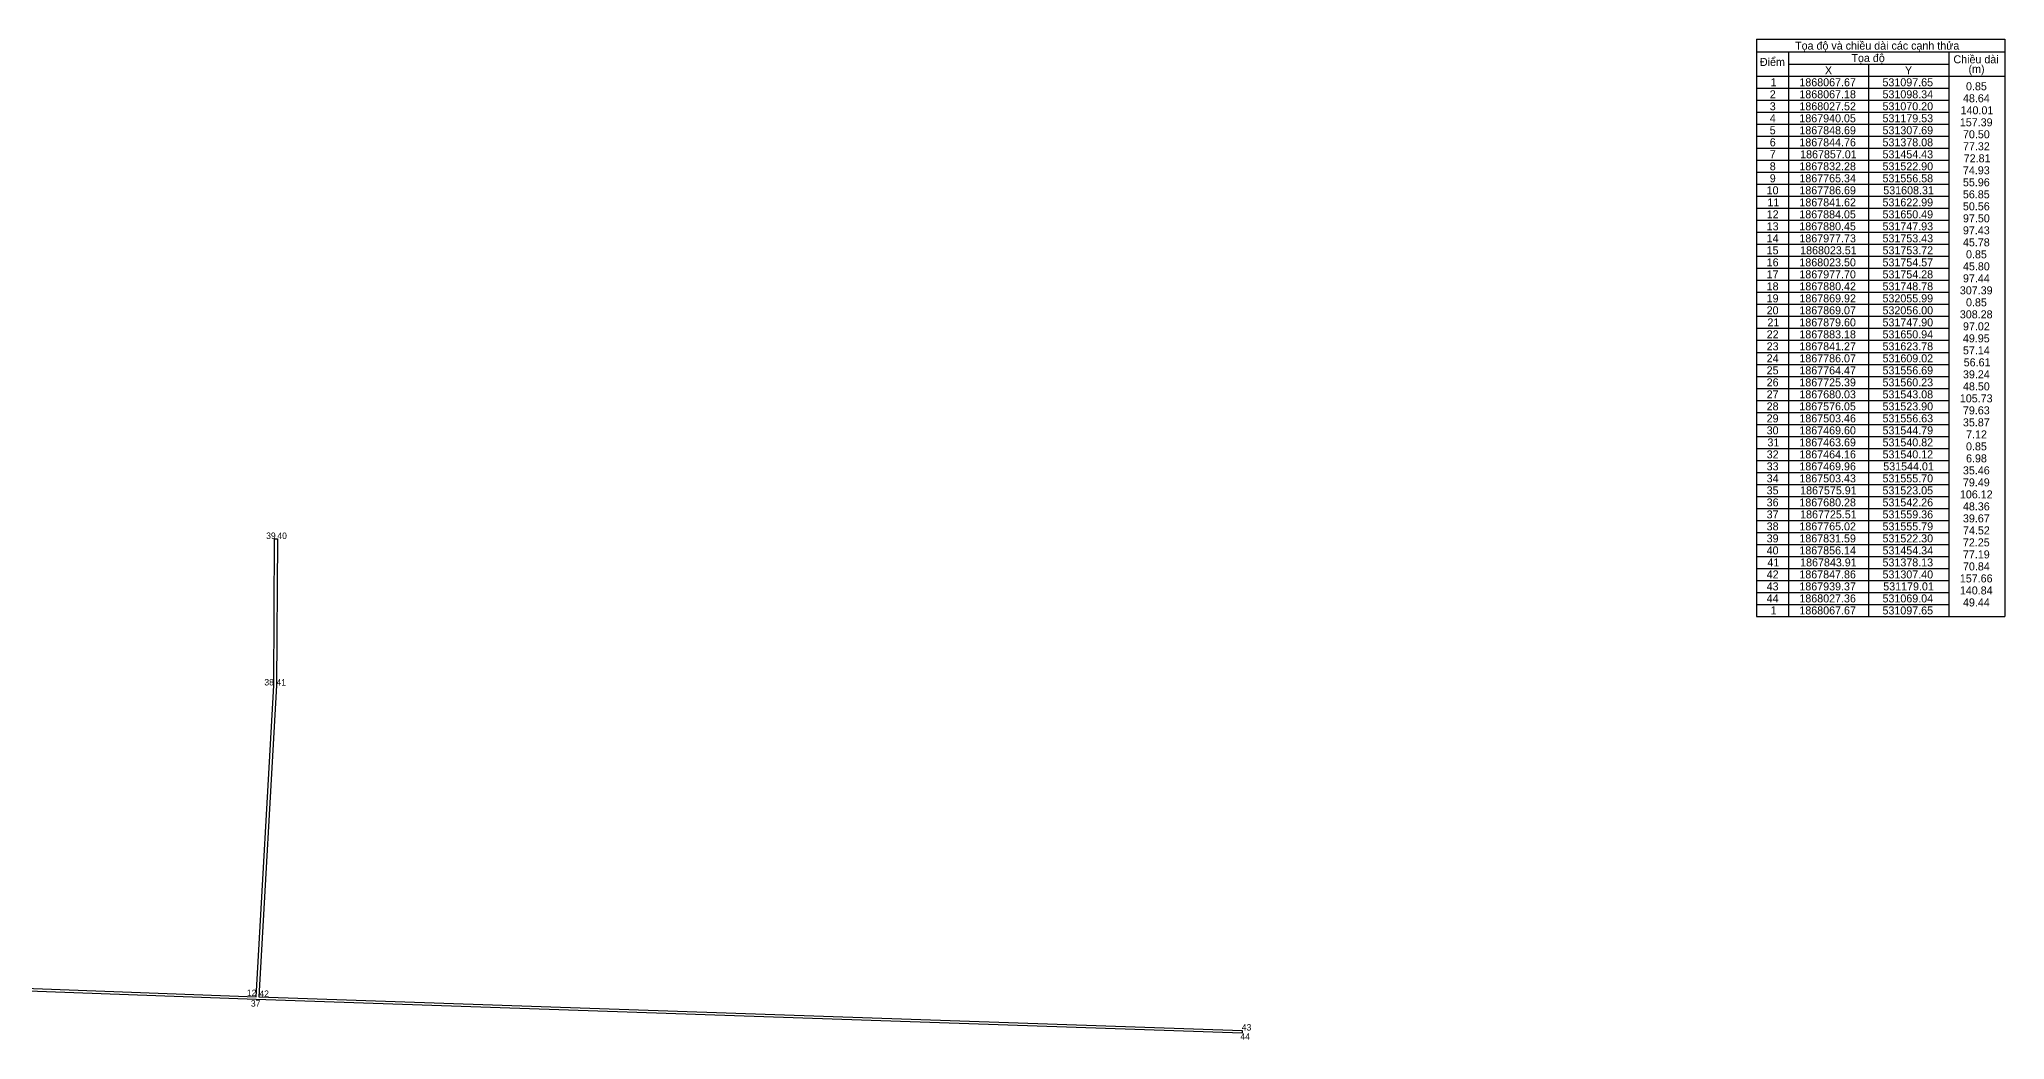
# Model space of a CAD drawing. Extents: x 531066 to 532294, y 1867462 to 1868180.
# Drawn here: x 531680 to 532294, y 1867867 to 1868180 of the extents above; entities that cross this region are included whole.
import ezdxf

# ---------------------------------------------------------------- set-up
doc = ezdxf.new("R2010")
doc.units = 0
for name, color, linetype in [('Level 12', 7, 'Continuous'), ('Level 30', 7, 'Continuous'), ('Level 63', 7, 'Continuous'), ('Level 7', 7, 'Continuous')]:
    doc.layers.add(name, color=color, linetype=linetype)

msp = doc.modelspace()

# ---------------------------------------------------------------- linework, layer by layer
at = {"layer": 'Level 30'}
for points in [[(531753.43, 1867977.73), (531753.71, 1868023.51), (531754.56, 1868023.5), (531754.28, 1867977.7)], [(531650.49, 1867884.05), (531747.93, 1867880.45), (531753.43, 1867977.73)], [(531754.28, 1867977.7), (531748.78, 1867880.42), (532055.99, 1867869.92), (532055.99, 1867869.07), (531747.9, 1867879.6), (531650.94, 1867883.18)]]:
    msp.add_lwpolyline(points, dxfattribs=at)
at = {"layer": 'Level 63'}
for p, q in [((532216.67, 1868179.6), (532294.17, 1868179.6)), ((532216.67, 1868179.6), (532216.67, 1867999.3)), ((532294.17, 1868179.6), (532294.17, 1867999.3)), ((532216.67, 1868175.65), (532294.17, 1868175.65)), ((532226.67, 1868175.65), (532226.67, 1867999.3)), ((532226.67, 1868171.8), (532276.67, 1868171.8)), ((532251.67, 1868171.8), (532251.67, 1867999.3)), ((532276.67, 1868175.65), (532276.67, 1867999.3)), ((532216.67, 1868168.05), (532294.17, 1868168.05)), ((532216.67, 1868164.3), (532276.67, 1868164.3)), ((532216.67, 1868160.55), (532276.67, 1868160.55)), ((532216.67, 1868156.8), (532276.67, 1868156.8)), ((532216.67, 1868153.05), (532276.67, 1868153.05)), ((532216.67, 1868149.3), (532276.67, 1868149.3)), ((532216.67, 1868145.55), (532276.67, 1868145.55)), ((532216.67, 1868141.8), (532276.67, 1868141.8)), ((532216.67, 1868138.05), (532276.67, 1868138.05)), ((532216.67, 1868134.3), (532276.67, 1868134.3)), ((532216.67, 1868130.55), (532276.67, 1868130.55)), ((532216.67, 1868126.8), (532276.67, 1868126.8)), ((532216.67, 1868123.05), (532276.67, 1868123.05)), ((532216.67, 1868119.3), (532276.67, 1868119.3)), ((532216.67, 1868115.55), (532276.67, 1868115.55)), ((532216.67, 1868111.8), (532276.67, 1868111.8)), ((532216.67, 1868108.05), (532276.67, 1868108.05)), ((532216.67, 1868104.3), (532276.67, 1868104.3)), ((532216.67, 1868100.55), (532276.67, 1868100.55)), ((532216.67, 1868096.8), (532276.67, 1868096.8)), ((532216.67, 1868093.05), (532276.67, 1868093.05)), ((532216.67, 1868089.3), (532276.67, 1868089.3)), ((532216.67, 1868085.55), (532276.67, 1868085.55)), ((532216.67, 1868081.8), (532276.67, 1868081.8)), ((532216.67, 1868078.05), (532276.67, 1868078.05)), ((532216.67, 1868074.3), (532276.67, 1868074.3)), ((532216.67, 1868070.55), (532276.67, 1868070.55)), ((532216.67, 1868066.8), (532276.67, 1868066.8)), ((532216.67, 1868063.05), (532276.67, 1868063.05)), ((532216.67, 1868059.3), (532276.67, 1868059.3)), ((532216.67, 1868055.55), (532276.67, 1868055.55)), ((532216.67, 1868051.8), (532276.67, 1868051.8)), ((532216.67, 1868048.05), (532276.67, 1868048.05)), ((532216.67, 1868044.3), (532276.67, 1868044.3)), ((532216.67, 1868040.55), (532276.67, 1868040.55)), ((532216.67, 1868036.8), (532276.67, 1868036.8)), ((532216.67, 1868033.05), (532276.67, 1868033.05)), ((532216.67, 1868029.3), (532276.67, 1868029.3)), ((532216.67, 1868025.55), (532276.67, 1868025.55)), ((532216.67, 1868021.8), (532276.67, 1868021.8)), ((532216.67, 1868018.05), (532276.67, 1868018.05)), ((532216.67, 1868014.3), (532276.67, 1868014.3)), ((532216.67, 1868010.55), (532276.67, 1868010.55)), ((532216.67, 1868006.8), (532276.67, 1868006.8)), ((532216.67, 1868003.05), (532276.67, 1868003.05)), ((532216.67, 1867999.3), (532294.17, 1867999.3))]:
    msp.add_line(p, q, dxfattribs=at)
at = {"layer": 'Level 7'}
for p, q in [((531753.71, 1868023.51), (531753.71, 1868023.51)), ((531754.56, 1868023.5), (531754.56, 1868023.5)), ((531753.43, 1867977.73), (531753.43, 1867977.73)), ((531754.28, 1867977.7), (531754.28, 1867977.7)), ((531747.9, 1867879.6), (531747.9, 1867879.6)), ((531747.93, 1867880.45), (531747.93, 1867880.45)), ((531748.78, 1867880.42), (531748.78, 1867880.42)), ((532055.99, 1867869.92), (532055.99, 1867869.92)), ((532055.99, 1867869.07), (532055.99, 1867869.07))]:
    msp.add_line(p, q, dxfattribs=at)

# ---------------------------------------------------------------- texts
at = {"layer": 'Level 12'}
for s, p in [('39', (531751.06, 1868023.51)), ('40', (531754.56, 1868023.5)), ('38', (531750.5, 1867977.73)), ('41', (531754.28, 1867977.7)), ('12', (531745.03, 1867880.71)), ('42', (531748.95, 1867880.42)), ('37', (531746.29, 1867877.4)), ('44', (532055.43, 1867867.06)), ('43', (532055.84, 1867869.92))]:
    msp.add_text(s, height=2, dxfattribs=at).set_placement(p)
at = {"layer": 'Level 63'}
for s, p in [('Tọa độ và chiều dài các cạnh thửa', (532228.7, 1868176.37)), ('Điểm', (532217.71, 1868171.27)), ('X', (532238.02, 1868168.67)), ('Tọa độ', (532246.3, 1868172.52)), ('Y', (532263.02, 1868168.67)), ('Chiều dài', (532278.16, 1868172.1)), ('(m)', (532282.87, 1868169.09)), ('2', (532220.79, 1868161.17)), ('1', (532221.02, 1868164.92)), ('1868067.67', (532230.03, 1868164.92)), ('1868067.18', (532230.03, 1868161.17)), ('531097.65', (532255.99, 1868164.92)), ('531098.34', (532256, 1868161.17)), ('0.85', (532282.09, 1868163.67)), ('3', (532220.78, 1868157.42)), ('1868027.52', (532230.04, 1868157.42)), ('531070.20', (532256, 1868157.42)), ('140.01', (532280.4, 1868156.17)), ('48.64', (532281.14, 1868159.92)), ('4', (532220.79, 1868153.67)), ('5', (532220.77, 1868149.92)), ('1867940.05', (532230.02, 1868153.67)), ('1867848.69', (532230.03, 1868149.92)), ('531179.53', (532256, 1868153.67)), ('531307.69', (532256, 1868149.92)), ('157.39', (532280.16, 1868152.42)), ('6', (532220.78, 1868146.17)), ('1867844.76', (532230.03, 1868146.17)), ('531378.08', (532256, 1868146.17)), ('70.50', (532281.14, 1868148.67)), ('77.32', (532281.15, 1868144.92)), ('8', (532220.78, 1868138.67)), ('7', (532220.78, 1868142.42)), ('1867832.28', (532230.03, 1868138.67)), ('1867857.01', (532230.27, 1868142.42)), ('531454.43', (532256, 1868142.42)), ('531522.90', (532256, 1868138.67)), ('74.93', (532281.13, 1868137.42)), ('72.81', (532281.37, 1868141.17)), ('10', (532219.81, 1868131.17)), ('9', (532220.78, 1868134.92)), ('1867786.69', (532230.03, 1868131.17)), ('1867765.34', (532230.03, 1868134.92)), ('531556.58', (532256, 1868134.92)), ('531608.31', (532256.24, 1868131.17)), ('55.96', (532281.13, 1868133.67)), ('11', (532220.05, 1868127.42)), ('1867841.62', (532230.04, 1868127.42)), ('531622.99', (532256, 1868127.42)), ('56.85', (532281.12, 1868129.92)), ('50.56', (532281.13, 1868126.17)), ('13', (532219.81, 1868119.92)), ('12', (532219.82, 1868123.67)), ('1867884.05', (532230.02, 1868123.67)), ('1867880.45', (532230.02, 1868119.92)), ('531650.49', (532256, 1868123.67)), ('531747.93', (532256, 1868119.92)), ('97.50', (532281.14, 1868122.42)), ('97.43', (532281.13, 1868118.67)), ('15', (532219.8, 1868112.42)), ('14', (532219.81, 1868116.17)), ('1867977.73', (532230.03, 1868116.17)), ('1868023.51', (532230.27, 1868112.42)), ('531753.43', (532256, 1868116.17)), ('531753.72', (532256.01, 1868112.42)), ('45.78', (532281.13, 1868114.92)), ('16', (532219.81, 1868108.67)), ('1868023.50', (532230.03, 1868108.67)), ('531754.57', (532256, 1868108.67)), ('45.80', (532281.14, 1868107.42)), ('0.85', (532282.09, 1868111.17)), ('17', (532219.81, 1868104.92)), ('18', (532219.81, 1868101.17)), ('1867977.70', (532230.03, 1868104.92)), ('1867880.42', (532230.04, 1868101.17)), ('531754.28', (532256, 1868104.92)), ('531748.78', (532256, 1868101.17)), ('307.39', (532280.16, 1868099.92)), ('97.44', (532281.14, 1868103.67)), ('20', (532219.81, 1868093.67)), ('19', (532219.81, 1868097.42)), ('1867869.07', (532230.03, 1868093.67)), ('1867869.92', (532230.04, 1868097.42)), ('532055.99', (532256, 1868097.42)), ('532056.00', (532256, 1868093.67)), ('0.85', (532282.09, 1868096.17)), ('21', (532220.05, 1868089.92)), ('1867879.60', (532230.03, 1868089.92)), ('531747.90', (532256, 1868089.92)), ('308.28', (532280.16, 1868092.42)), ('97.02', (532281.15, 1868088.67)), ('23', (532219.81, 1868082.42)), ('22', (532219.82, 1868086.17)), ('1867883.18', (532230.03, 1868086.17)), ('1867841.27', (532230.03, 1868082.42)), ('531623.78', (532256, 1868082.42)), ('531650.94', (532256, 1868086.17)), ('49.95', (532281.12, 1868084.92)), ('24', (532219.81, 1868078.67)), ('1867786.07', (532230.03, 1868078.67)), ('531609.02', (532256.01, 1868078.67)), ('57.14', (532281.14, 1868081.17)), ('56.61', (532281.37, 1868077.42)), ('25', (532219.8, 1868074.92)), ('26', (532219.81, 1868071.17)), ('1867764.47', (532230.03, 1868074.92)), ('1867725.39', (532230.03, 1868071.17)), ('531556.69', (532256, 1868074.92)), ('531560.23', (532256, 1868071.17)), ('48.50', (532281.14, 1868069.92)), ('39.24', (532281.14, 1868073.67)), ('27', (532219.81, 1868067.42)), ('28', (532219.81, 1868063.67)), ('1867576.05', (532230.02, 1868063.67)), ('1867680.03', (532230.03, 1868067.42)), ('531543.08', (532256, 1868067.42)), ('531523.90', (532256, 1868063.67)), ('105.73', (532280.16, 1868066.17)), ('29', (532219.81, 1868059.92)), ('1867503.46', (532230.03, 1868059.92)), ('531556.63', (532256, 1868059.92)), ('35.87', (532281.13, 1868058.67)), ('79.63', (532281.13, 1868062.42)), ('30', (532219.81, 1868056.17)), ('31', (532220.05, 1868052.42)), ('1867463.69', (532230.03, 1868052.42)), ('1867469.60', (532230.03, 1868056.17)), ('531544.79', (532256, 1868056.17)), ('531540.82', (532256.01, 1868052.42)), ('0.85', (532282.09, 1868051.17)), ('7.12', (532282.12, 1868054.92)), ('33', (532219.81, 1868044.92)), ('32', (532219.82, 1868048.67)), ('1867464.16', (532230.03, 1868048.67)), ('1867469.96', (532230.03, 1868044.92)), ('531540.12', (532256.01, 1868048.67)), ('531544.01', (532256.24, 1868044.92)), ('6.98', (532282.1, 1868047.42)), ('34', (532219.81, 1868041.17)), ('1867503.43', (532230.03, 1868041.17)), ('531555.70', (532256, 1868041.17)), ('35.46', (532281.13, 1868043.67)), ('79.49', (532281.13, 1868039.92)), ('35', (532219.8, 1868037.42)), ('36', (532219.81, 1868033.67)), ('1867680.28', (532230.03, 1868033.67)), ('1867575.91', (532230.27, 1868037.42)), ('531523.05', (532255.99, 1868037.42)), ('531542.26', (532256, 1868033.67)), ('106.12', (532280.18, 1868036.17)), ('48.36', (532281.13, 1868032.42)), ('38', (532219.81, 1868026.17)), ('37', (532219.81, 1868029.92)), ('1867765.02', (532230.04, 1868026.17)), ('1867725.51', (532230.27, 1868029.92)), ('531559.36', (532256, 1868029.92)), ('531555.79', (532256, 1868026.17)), ('39.67', (532281.13, 1868028.67)), ('39', (532219.81, 1868022.42)), ('1867831.59', (532230.03, 1868022.42)), ('531522.30', (532256, 1868022.42)), ('72.25', (532281.12, 1868021.17)), ('74.52', (532281.15, 1868024.92)), ('40', (532219.81, 1868018.67)), ('41', (532220.05, 1868014.92)), ('1867856.14', (532230.03, 1868018.67)), ('1867843.91', (532230.27, 1868014.92)), ('531378.13', (532256, 1868014.92)), ('531454.34', (532256, 1868018.67)), ('77.19', (532281.13, 1868017.42)), ('42', (532219.82, 1868011.17)), ('1867847.86', (532230.03, 1868011.17)), ('531307.40', (532256, 1868011.17)), ('157.66', (532280.16, 1868009.92)), ('70.84', (532281.14, 1868013.67)), ('43', (532219.81, 1868007.42)), ('44', (532219.81, 1868003.67)), ('1867939.37', (532230.03, 1868007.42)), ('1868027.36', (532230.03, 1868003.67)), ('531069.04', (532256, 1868003.67)), ('531179.01', (532256.24, 1868007.42)), ('140.84', (532280.17, 1868006.17)), ('49.44', (532281.14, 1868002.42)), ('1', (532221.02, 1867999.92)), ('1868067.67', (532230.03, 1867999.92)), ('531097.65', (532255.99, 1867999.92))]:
    msp.add_text(s, height=2.5, dxfattribs=at).set_placement(p)

doc.saveas('drawing.dxf')
